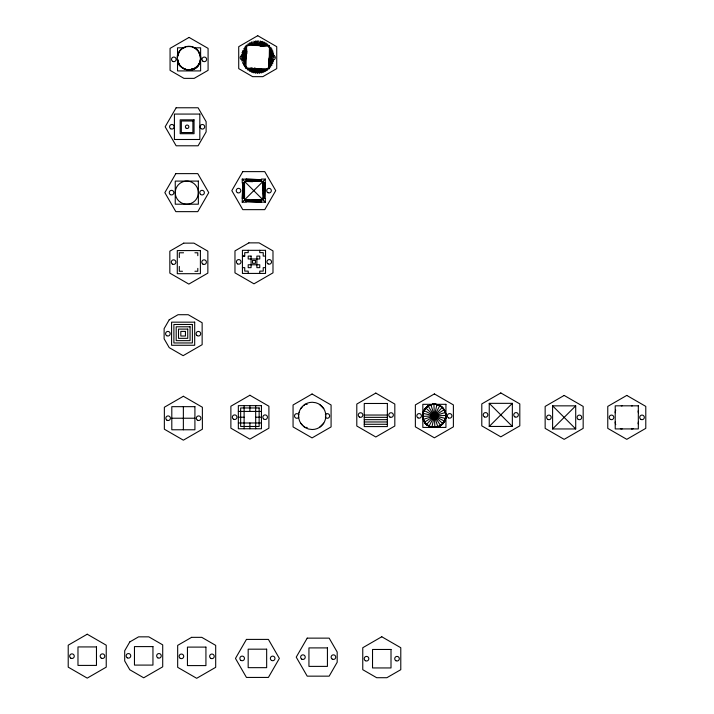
<?xml version="1.0" encoding="UTF-8"?>
<svg xmlns="http://www.w3.org/2000/svg" width="714" height="714" viewBox="0 0 714 714"><rect width="100%" height="100%" fill="white"/><g stroke="black" fill="none" stroke-linecap="round" stroke-linejoin="round"><path stroke-width="1.07" d="M261.386 199.929L246.169 200.402L249.409 200.286M242.76 183.034L242.224 202.196L246.169 202.196L246.169 199.884M242.269 198.251L242.805 184.185L243.34 198.251M243.92 183.034L243.385 197.091L242.849 183.034M243.42 198.251L243.965 184.185L244.483 198.251M263.627 198.251L264.126 183.034L264.742 197.091L265.278 183.034L262.966 183.034M445.607 418.582L445.92 415.637M422.983 412.995L422.643 415.941A11.558 11.558 0 0 0 433.327 427.338M246.749 52.55L244.509 66.679L246.687 67.018M247.785 46.026L248.124 43.857L262.252 46.089M267.679 68.116L267.331 70.293L254.291 68.223M268.883 60.511L270.945 47.472L268.776 47.124M431.872 427.177L436.923 404.633M445.152 420.037L445.509 418.574M445.474 418.672L445.839 417.208M423.09 412.969L423.473 411.505M422.742 414.343L423.125 412.888M246.776 53.363L243.438 64.992L245.554 65.599M249.204 44.902L249.811 42.786L261.44 46.115M266.26 69.249L265.653 71.364L255.041 68.321M268.687 60.788L272.016 49.15L269.901 48.543M445.572 418.654L443.706 422.697M423.545 411.576L424.937 408.89A11.558 11.558 0 0 1 444.126 409.916A11.558 11.558 0 0 1 435.835 427.249M423.036 412.835L423.616 411.434M246.517 53.88L242.528 63.064L244.545 63.939M250.864 43.893L251.739 41.876L261.833 46.258M264.591 70.258L263.716 72.275L254.532 68.285M268.937 60.271L272.935 51.087L270.909 50.212M429.043 426.142L439.762 405.668M444.385 421.43L445.117 420.109M423.527 411.389L424.277 410.077M241.876 61.029L246.5 53.327M262.814 71.043L261.681 72.926L253.979 68.303M268.955 60.824L273.587 53.122L271.695 51.988M442.716 423.884L444.465 421.483M425.017 408.943L425.928 407.73M424.205 410.023L425.116 408.827M246.973 52.033L241.493 58.923L243.215 60.297M254.505 42.563L255.88 40.841L262.77 46.321M260.949 71.587L259.575 73.31L253.55 68.517M268.482 62.109L273.962 55.228L272.239 53.853M426.57 424.402L442.225 407.408L441.145 406.444A11.558 11.558 0 0 0 423.581 411.71A11.558 11.558 0 0 0 433.219 427.302A11.558 11.558 0 0 0 445.786 413.959L445.357 412.522M443.635 422.777L441.564 424.946M425.035 408.774L427.124 406.659M242.224 202.196L265.331 179.089L261.386 179.089L261.386 181.401M300.656 408.676L302.102 407.23M303.548 405.784L304.994 404.338L307.216 404.338M319.435 427.445L323.763 423.116M489.242 426.445L512.349 403.339L489.242 403.339L489.242 426.445L512.349 426.445L512.349 403.339M552.6 428.953L575.707 405.847L552.6 405.847L552.6 428.953L575.707 428.953L575.707 405.847M246.937 51.435L241.394 56.79L242.921 58.37M256.433 42.269L258.013 40.734L263.368 46.276M259.03 71.882L257.442 73.408L252.096 67.866M268.526 62.707L274.069 57.361L272.534 55.772M440.351 425.794L441.529 424.848M442.635 423.955L440.208 425.758M426.053 407.614L428.4 405.793M246.874 50.73L241.573 54.657L242.876 56.424M257.085 71.927L255.317 73.23L251.39 67.928M268.58 63.412L273.89 59.485M424.643 422.09L444.162 409.72L444.929 411.094M439.003 426.499L440.288 425.714M429.757 405.115L427.24 406.587M246.839 49.9L242.019 52.568L243.09 54.496M260.307 42.438L262.234 41.367L264.903 46.178M255.148 71.712L253.229 72.783L250.56 67.973M268.625 64.242L273.435 61.574L272.364 59.655M437.575 427.026L438.949 426.419M438.869 426.445L440.252 425.839M428.552 405.757A11.558 11.558 0 0 1 445.884 415.762A11.558 11.558 0 0 1 428.552 425.776A11.558 11.558 0 0 1 428.552 405.757L431.202 404.615M246.696 49.141L242.635 50.819L243.474 52.854M261.949 42.822L263.984 41.974L265.67 46.044M253.506 71.329L251.48 72.168L249.793 68.107M268.759 65.01L272.828 63.323L271.98 61.297M423.375 419.35L445.429 412.46L442.296 407.417M436.067 427.365L438.914 426.526M431.22 404.713L432.675 404.311M429.837 405.097L431.292 404.695M243.581 48.9L246.767 48.052M263.769 43.492L265.903 42.92L266.75 46.115M251.685 70.65L249.561 71.221L248.704 68.035M268.687 66.099L271.882 65.242L271.311 63.118M435.968 427.275L437.459 427.043M431.274 404.606L434.21 404.204M246.946 46.838L244.768 47.124L245.054 49.311M265.492 44.402L267.679 44.107L267.964 46.294M249.962 69.749L247.785 70.034L247.499 67.857M268.509 67.312L270.695 67.018L270.401 64.84M422.858 416.378L445.947 415.432L445.679 413.995M246.169 180.205L260.226 179.669L246.169 179.134M247.321 180.249L261.386 179.714M258.138 180.99L261.386 180.865L246.169 181.347L246.169 179.089M246.169 201.562L261.386 201.071L246.169 200.491M434.514 427.4L430.069 426.713M434.415 427.4L435.924 427.374M432.791 404.311L434.299 404.303M267.081 45.517L269.285 45.517L269.285 47.722M184.123 47.811L177.518 47.811L177.518 56.611M194.021 47.811L200.625 47.811L200.625 70.918L177.518 70.918L177.518 59.914A11.558 11.558 0 0 0 179.33 64.965M248.374 68.624L246.178 68.624L246.178 66.429M267.081 68.624L269.285 68.624L269.285 66.429M244.536 183.034L242.224 183.034L242.224 179.089L261.386 179.625M242.224 198.251L244.59 198.251M262.386 198.251L265.331 198.251L265.331 202.196L246.169 201.66M183.543 252.783L179.312 252.783L179.312 257.593M194.913 252.783L197.796 252.783L197.796 255.666M265.537 256.094L263.225 256.094L263.225 252.631L259.753 252.631L259.753 250.319M242.421 267.652L244.732 267.652L244.732 271.115L248.204 271.115L248.204 273.426M265.537 267.652L263.225 267.652L263.225 271.115L259.753 271.115L259.753 273.426M182.489 271.266L179.312 271.266L179.312 266.456M194.913 271.266L197.796 271.266L197.796 268.375M238.342 411.434L261.449 411.434M364.256 415.039L387.363 415.039M238.342 417.208L244.117 417.208M255.674 417.208L261.449 417.208M364.256 417.351L387.363 417.351M171.806 418.226L194.913 418.226M364.256 419.662L387.363 419.662M364.256 421.974L387.363 421.974M238.342 422.983L261.449 422.983M364.256 424.286L387.363 424.286M307.216 427.445L304.994 427.445L303.548 426.008M244.732 256.094L242.421 256.094L244.732 256.094L244.732 252.631L248.204 252.631L248.204 250.319M246.169 180.294L261.386 180.785M246.169 181.454L252.658 181.695M254.889 199.581L261.386 199.831L261.386 202.196L247.321 201.616M431.506 427.168L434.451 427.49M435.736 404.392L438.673 405.061M434.326 404.213L435.826 404.41M423.125 413.379L445.67 418.431M435.843 404.32L437.307 404.713M437.022 404.535L438.432 405.07M428.677 426.062L431.434 427.142M438.655 405.159L440.047 405.731M424.161 410.55L444.635 421.269M438.512 405.008L439.842 405.722M429.926 426.651L426.222 424.259M440.029 405.829L441.332 406.578M253.773 41.225L262.261 46.321M439.851 405.623L441.073 406.507M427.329 425.071L428.543 425.981M441.306 406.677L443.51 408.738M425.901 408.078L442.894 423.732M425.196 423.134L426.276 424.187M426.187 424.089L427.267 425.142A11.558 11.558 0 0 0 445.661 417.217A11.558 11.558 0 0 0 429.614 405.257A11.558 11.558 0 0 0 427.275 425.125M552.6 405.847L575.707 428.953M489.242 403.339L512.349 426.445M242.224 179.089L265.331 202.196M319.435 404.338L323.763 408.676M300.656 423.116L302.102 424.562M424.321 421.894L425.258 423.072M425.187 422.965L426.115 424.143M260.146 40.912L264.073 46.223M428.213 406.15L440.583 425.669M443.367 408.578L444.153 409.872M423.589 420.484L425.116 423.027M444.251 409.845L445.375 412.647M423.072 419.029L424.25 421.751M430.953 404.883L437.843 426.936M191.789 68.535L192.209 70.017A11.558 11.558 0 0 0 200.411 56.647M423.143 418.895L423.545 420.35M445.465 412.63L445.697 414.12M422.634 416.021L423.063 418.957M177.643 59.333L177.964 62.02A11.558 11.558 0 0 1 177.536 59.333M177.616 59.887L179.473 65.304A11.558 11.558 0 0 1 178.241 62.886M433.925 404.365L434.871 427.454M264.162 184.185L264.698 198.251L265.331 179.089M263.341 192.842L263.546 198.251L263.02 184.185M263.064 183.034L263.582 197.091M244.126 186.274L244.001 183.034L244.536 197.091M445.831 415.557L445.866 417.065A11.558 11.558 0 0 1 427.57 425.169A11.558 11.558 0 0 1 429.694 405.275A11.558 11.558 0 0 1 445.866 417.065M422.706 414.522L422.733 416.021M422.733 415.959L422.75 417.467M255.674 405.65L255.674 428.766M249.891 405.65L249.891 411.434M249.891 422.983L249.891 428.766M246.178 45.517L246.178 47.722M244.117 405.65L244.117 428.766M183.364 406.668L183.364 429.774M242.474 59.958A2.312 2.312 0 0 1 240.172 57.655A2.312 2.312 0 0 1 242.474 55.344M272.98 55.344A2.312 2.312 0 0 1 275.274 57.95A2.312 2.312 0 0 1 272.382 59.887M198.697 52.488A11.558 11.558 0 0 1 199.929 54.916M199.036 52.631A11.558 11.558 0 0 1 195.654 67.875M194.806 68.419A11.558 11.558 0 0 1 177.518 59.414M177.866 55.424A11.558 11.558 0 0 1 179.027 52.631M195.654 48.945A11.558 11.558 0 0 1 198.492 51.783M200.277 56.308A11.558 11.558 0 0 1 192.075 69.677M177.474 57.191A11.558 11.558 0 0 1 178.107 54.55M199.438 53.728A11.558 11.558 0 0 1 200.072 55.424M200.331 56.085A11.558 11.558 0 0 1 200.331 60.101M200.116 61.083A11.558 11.558 0 0 1 189.96 69.597M185.961 69.249A11.558 11.558 0 0 1 177.795 61.083M177.447 57.084A11.558 11.558 0 0 1 185.961 46.928M186.943 46.713A11.558 11.558 0 0 1 190.968 46.713M191.941 46.928A11.558 11.558 0 0 1 194.735 48.088M198.965 52.309A11.558 11.558 0 0 1 200.116 55.103M638.325 422.001A6.935 6.935 0 0 1 638.093 423.795M633.193 428.695A6.935 6.935 0 0 1 631.399 428.927M622.153 428.927A6.935 6.935 0 0 1 620.359 428.695M615.754 424.651A6.935 6.935 0 0 1 615.218 422.001M615.218 412.754A6.935 6.935 0 0 1 615.754 410.104M621.251 405.882A6.935 6.935 0 0 1 622.153 405.82M631.399 405.82A6.935 6.935 0 0 1 632.301 405.882M638.093 410.961A6.935 6.935 0 0 1 638.325 412.754M298.827 417.11A2.312 2.312 0 0 1 295.337 417.726A2.312 2.312 0 0 1 295.337 414.182A2.312 2.312 0 0 1 298.827 414.798M325.325 414.798A2.312 2.312 0 0 1 328.806 414.182A2.312 2.312 0 0 1 328.806 417.726A2.312 2.312 0 0 1 325.325 417.11M246.375 45.321L245.973 68.428L269.08 68.83L269.481 45.723L246.375 45.321M299.041 412.371L298.577 415.896A13.637 13.637 0 0 0 308.68 429.06L312.214 429.525A13.637 13.637 0 0 0 325.379 419.421L325.843 415.896A13.637 13.637 0 0 0 315.74 402.723L312.214 402.259A13.637 13.637 0 0 0 299.041 412.371M176.144 107.769L165.166 126.78L176.144 145.79L198.099 145.79L206.123 131.885L206.123 121.675L198.099 107.769L176.144 107.769M175.831 173.627L164.854 192.637L175.831 211.647L197.787 211.647L208.756 192.637L197.787 173.627L175.831 173.627M242.796 171.628L231.827 190.638L242.796 209.648L264.751 209.648L275.729 190.638L264.751 171.628L242.796 171.628M169.227 319.792L164.122 328.636L164.122 338.802L169.227 347.638L183.132 355.67L202.142 344.692L202.142 322.746L188.237 314.713L178.027 314.713L169.227 319.792M129.796 641.922L124.691 650.757L124.691 660.932L129.796 669.768L143.701 677.8L162.712 666.822L162.712 644.867L148.807 636.843L138.596 636.843L129.796 641.922M246.446 639.405L235.468 658.424L246.446 677.434L268.393 677.434L279.37 658.424L268.393 639.405L246.446 639.405M307.207 638.137L296.23 657.148L307.207 676.158L329.163 676.158L337.186 662.244L337.186 652.043L329.163 638.137L307.207 638.137M189.076 37.414L170.066 48.382L170.066 70.338L183.971 78.37L194.172 78.37L208.086 70.338L208.086 48.382L189.076 37.414M257.727 35.7L238.717 46.678L238.717 68.624L252.622 76.657L262.832 76.657L276.737 68.624L276.737 46.678L257.727 35.7M183.739 243.135L169.834 251.167L169.834 273.114L188.844 284.092L207.854 273.114L207.854 251.167L193.94 243.135L183.739 243.135M248.874 242.867L234.968 250.9L234.968 272.846L253.979 283.824L272.989 272.846L272.989 250.9L259.084 242.867L248.874 242.867M183.364 396.27L164.354 407.248L164.354 429.203L183.364 440.172L202.374 429.203L202.374 407.248L183.364 396.27M249.891 395.253L230.881 406.23L230.881 428.186L249.891 439.164L268.901 428.186L268.901 406.23L249.891 395.253M312.072 394.003L293.061 404.981L293.061 426.927L312.072 437.905L331.082 426.927L331.082 404.981L312.072 394.003M375.805 393.084L356.795 404.062L356.795 426.017L375.805 436.995L394.815 426.017L394.815 404.062L375.805 393.084M434.38 393.923L415.369 404.9L415.369 426.847L434.38 437.825L453.39 426.847L453.39 404.9L434.38 393.923M500.8 392.941L481.789 403.919L481.789 425.865L500.8 436.843L519.81 425.865L519.81 403.919L500.8 392.941M87.224 634.219L68.214 645.197L68.214 667.144L87.224 678.121L106.234 667.144L106.234 645.197L87.224 634.219M564.158 395.44L545.148 406.418L545.148 428.373L564.158 439.351L583.168 428.373L583.168 406.418L564.158 395.44M191.584 637.343L177.67 645.376L177.67 667.322L196.68 678.3L215.69 667.322L215.69 645.376L201.785 637.343L191.584 637.343M626.776 395.422L607.766 406.4L607.766 428.355L626.776 439.333L645.786 428.355L645.786 406.4L626.776 395.422M381.767 636.754L362.757 647.732L362.757 669.687L376.671 677.711L386.872 677.711L400.786 669.687L400.786 647.732L381.767 636.754M199.831 114.07L174.412 114.07L174.412 139.489L199.831 139.489L199.831 114.07M194.047 119.845L180.187 119.845L180.187 133.705L194.047 133.705L194.047 119.845M192.896 120.996L181.338 120.996L181.338 132.554L192.896 132.554L192.896 120.996M198.358 181.088L175.251 181.088L175.251 204.195L198.358 204.195L198.358 181.088M263.02 181.401L244.536 181.401L244.536 199.884L263.02 199.884L263.02 181.401M265.537 250.319L242.421 250.319L242.421 273.426L265.537 273.426L265.537 250.319M200.393 250.587L177.286 250.587L177.286 273.694L200.393 273.694L200.393 250.587M251.087 256.094L248.204 256.094L248.204 258.986L259.753 258.986L259.753 256.094L256.87 256.094L256.87 267.652L259.753 267.652L259.753 264.76L248.204 264.76L248.204 267.652L251.087 267.652L251.087 256.094M255.425 260.431L252.533 260.431L252.533 263.314L255.425 263.314L255.425 260.431M194.69 322.166L171.583 322.166L171.583 345.273L194.69 345.273L194.69 322.166M192.378 324.477L173.886 324.477L173.886 342.961L192.378 342.961L192.378 324.477M190.067 326.789L176.197 326.789L176.197 340.649L190.067 340.649L190.067 326.789M187.755 329.1L178.509 329.1L178.509 338.338L187.755 338.338L187.755 329.1M185.444 331.403L180.82 331.403L180.82 336.026L185.444 336.026L185.444 331.403M387.363 403.481L364.256 403.481L364.256 426.588L387.363 426.588L387.363 403.481M445.938 404.32L422.831 404.32L422.831 427.427L445.938 427.427L445.938 404.32M261.449 405.65L238.342 405.65L238.342 428.766L261.449 428.766L261.449 405.65M638.325 405.82L615.218 405.82L615.218 428.927L638.325 428.927L638.325 405.82M194.913 406.668L171.806 406.668L171.806 429.774L194.913 429.774L194.913 406.668M259.137 407.962L240.654 407.962L240.654 426.454L259.137 426.454L259.137 407.962M152.948 646.598L134.464 646.598L134.464 665.091L152.948 665.091L152.948 646.598M96.47 646.929L77.978 646.929L77.978 665.412L96.47 665.412L96.47 646.929M205.927 647.107L187.443 647.107L187.443 665.591L205.927 665.591L205.927 647.107M327.431 647.901L308.939 647.901L308.939 666.385L327.431 666.385L327.431 647.901M266.661 649.178L248.177 649.178L248.177 667.661L266.661 667.661L266.661 649.178M391.013 649.463L372.529 649.463L372.529 667.947L391.013 667.947L391.013 649.463M166.728 335.723A2.312 2.312 0 0 0 170.191 333.715A2.312 2.312 0 0 0 166.728 331.715A2.312 2.312 0 0 0 166.728 335.723M196.752 335.348A2.312 2.312 0 0 0 200.616 334.313A2.312 2.312 0 0 0 197.787 331.483A2.312 2.312 0 0 0 196.752 335.348M237.575 263.877A2.312 2.312 0 0 0 241.037 261.877A2.312 2.312 0 0 0 237.575 259.869A2.312 2.312 0 0 0 237.575 263.877M268.071 263.877A2.312 2.312 0 0 0 271.543 261.877A2.312 2.312 0 0 0 268.071 259.869A2.312 2.312 0 0 0 268.071 263.877M186.256 128.279A1.731 1.731 0 0 0 188.853 126.78A1.731 1.731 0 0 0 186.256 125.28A1.731 1.731 0 0 0 186.256 128.279M170.717 128.779A2.312 2.312 0 0 0 174.18 126.78A2.312 2.312 0 0 0 170.717 124.78A2.312 2.312 0 0 0 170.717 128.779M200.732 128.413A2.312 2.312 0 0 0 204.606 127.378A2.312 2.312 0 0 0 201.767 124.548A2.312 2.312 0 0 0 200.732 128.413M484.395 416.896A2.312 2.312 0 0 0 487.858 414.896A2.312 2.312 0 0 0 484.395 412.888A2.312 2.312 0 0 0 484.395 416.896M514.892 416.896A2.312 2.312 0 0 0 518.355 414.896A2.312 2.312 0 0 0 514.892 412.888A2.312 2.312 0 0 0 514.892 416.896M237.369 192.637A2.312 2.312 0 0 0 240.832 190.638A2.312 2.312 0 0 0 237.369 188.639A2.312 2.312 0 0 0 237.369 192.637M267.866 192.637A2.312 2.312 0 0 0 271.338 190.638A2.312 2.312 0 0 0 267.866 188.639A2.312 2.312 0 0 0 267.866 192.637M180.151 66.018A11.843 11.843 0 0 0 200.215 61.752A11.843 11.843 0 0 0 186.497 46.508A11.843 11.843 0 0 0 180.151 66.018M172.663 61.359A2.312 2.312 0 0 0 176.135 59.36A2.312 2.312 0 0 0 172.663 57.361A2.312 2.312 0 0 0 172.663 61.359M202.687 60.993A2.312 2.312 0 0 0 206.56 59.958A2.312 2.312 0 0 0 203.722 57.129A2.312 2.312 0 0 0 202.687 60.993M180.517 202.33A11.558 11.558 0 0 0 198.349 193.244A11.558 11.558 0 0 0 181.561 182.347A11.558 11.558 0 0 0 180.517 202.33M170.405 194.645A2.312 2.312 0 0 0 173.868 192.637A2.312 2.312 0 0 0 170.405 190.638A2.312 2.312 0 0 0 170.405 194.645M200.42 194.27A2.312 2.312 0 0 0 204.293 193.235A2.312 2.312 0 0 0 201.464 190.406A2.312 2.312 0 0 0 200.42 194.27M172.44 264.144A2.312 2.312 0 0 0 175.903 262.136A2.312 2.312 0 0 0 172.44 260.137A2.312 2.312 0 0 0 172.44 264.144M202.937 264.144A2.312 2.312 0 0 0 206.4 262.136A2.312 2.312 0 0 0 202.937 260.137A2.312 2.312 0 0 0 202.937 264.144M610.372 419.377A2.312 2.312 0 0 0 613.835 417.378A2.312 2.312 0 0 0 610.372 415.378A2.312 2.312 0 0 0 610.372 419.377M640.869 419.377A2.312 2.312 0 0 0 644.34 417.378A2.312 2.312 0 0 0 640.869 415.378A2.312 2.312 0 0 0 640.869 419.377M547.754 419.395A2.312 2.312 0 0 0 551.217 417.395A2.312 2.312 0 0 0 547.754 415.396A2.312 2.312 0 0 0 547.754 419.395M578.251 419.395A2.312 2.312 0 0 0 581.723 417.395A2.312 2.312 0 0 0 578.251 415.396A2.312 2.312 0 0 0 578.251 419.395M417.976 417.877A2.312 2.312 0 0 0 421.438 415.869A2.312 2.312 0 0 0 417.976 413.87A2.312 2.312 0 0 0 417.976 417.877M448.481 417.877A2.312 2.312 0 0 0 451.944 415.869A2.312 2.312 0 0 0 448.481 413.87A2.312 2.312 0 0 0 448.481 417.877M359.401 417.038A2.312 2.312 0 0 0 362.864 415.039A2.312 2.312 0 0 0 359.401 413.04A2.312 2.312 0 0 0 359.401 417.038M389.898 417.038A2.312 2.312 0 0 0 393.369 415.039A2.312 2.312 0 0 0 389.898 413.04A2.312 2.312 0 0 0 389.898 417.038M233.487 419.207A2.312 2.312 0 0 0 236.959 417.208A2.312 2.312 0 0 0 233.487 415.209A2.312 2.312 0 0 0 233.487 419.207M263.511 418.841A2.312 2.312 0 0 0 267.375 417.806A2.312 2.312 0 0 0 264.546 414.977A2.312 2.312 0 0 0 263.511 418.841M166.96 420.225A2.312 2.312 0 0 0 170.423 418.226A2.312 2.312 0 0 0 166.96 416.226A2.312 2.312 0 0 0 166.96 420.225M197.457 420.225A2.312 2.312 0 0 0 200.929 418.226A2.312 2.312 0 0 0 197.457 416.226A2.312 2.312 0 0 0 197.457 420.225M365.363 660.709A2.312 2.312 0 0 0 368.835 658.71A2.312 2.312 0 0 0 365.363 656.71A2.312 2.312 0 0 0 365.363 660.709M395.868 660.709A2.312 2.312 0 0 0 399.331 658.71A2.312 2.312 0 0 0 395.868 656.71A2.312 2.312 0 0 0 395.868 660.709M301.781 659.147A2.312 2.312 0 0 0 305.244 657.148A2.312 2.312 0 0 0 301.781 655.14A2.312 2.312 0 0 0 301.781 659.147M332.278 659.147A2.312 2.312 0 0 0 335.75 657.148A2.312 2.312 0 0 0 332.278 655.14A2.312 2.312 0 0 0 332.278 659.147M241.011 660.423A2.312 2.312 0 0 0 244.483 658.424A2.312 2.312 0 0 0 241.011 656.416A2.312 2.312 0 0 0 241.011 660.423M271.516 660.423A2.312 2.312 0 0 0 274.979 658.424A2.312 2.312 0 0 0 271.516 656.416A2.312 2.312 0 0 0 271.516 660.423M180.276 658.353A2.312 2.312 0 0 0 183.739 656.344A2.312 2.312 0 0 0 180.276 654.345A2.312 2.312 0 0 0 180.276 658.353M210.782 658.353A2.312 2.312 0 0 0 214.245 656.344A2.312 2.312 0 0 0 210.782 654.345A2.312 2.312 0 0 0 210.782 658.353M127.297 657.844A2.312 2.312 0 0 0 130.76 655.845A2.312 2.312 0 0 0 127.297 653.846A2.312 2.312 0 0 0 127.297 657.844M157.803 657.844A2.312 2.312 0 0 0 161.266 655.845A2.312 2.312 0 0 0 157.803 653.846A2.312 2.312 0 0 0 157.803 657.844M70.82 658.174A2.312 2.312 0 0 0 74.283 656.175A2.312 2.312 0 0 0 70.82 654.167A2.312 2.312 0 0 0 70.82 658.174M101.317 658.174A2.312 2.312 0 0 0 104.788 656.175A2.312 2.312 0 0 0 101.317 654.167A2.312 2.312 0 0 0 101.317 658.174"/></g></svg>
